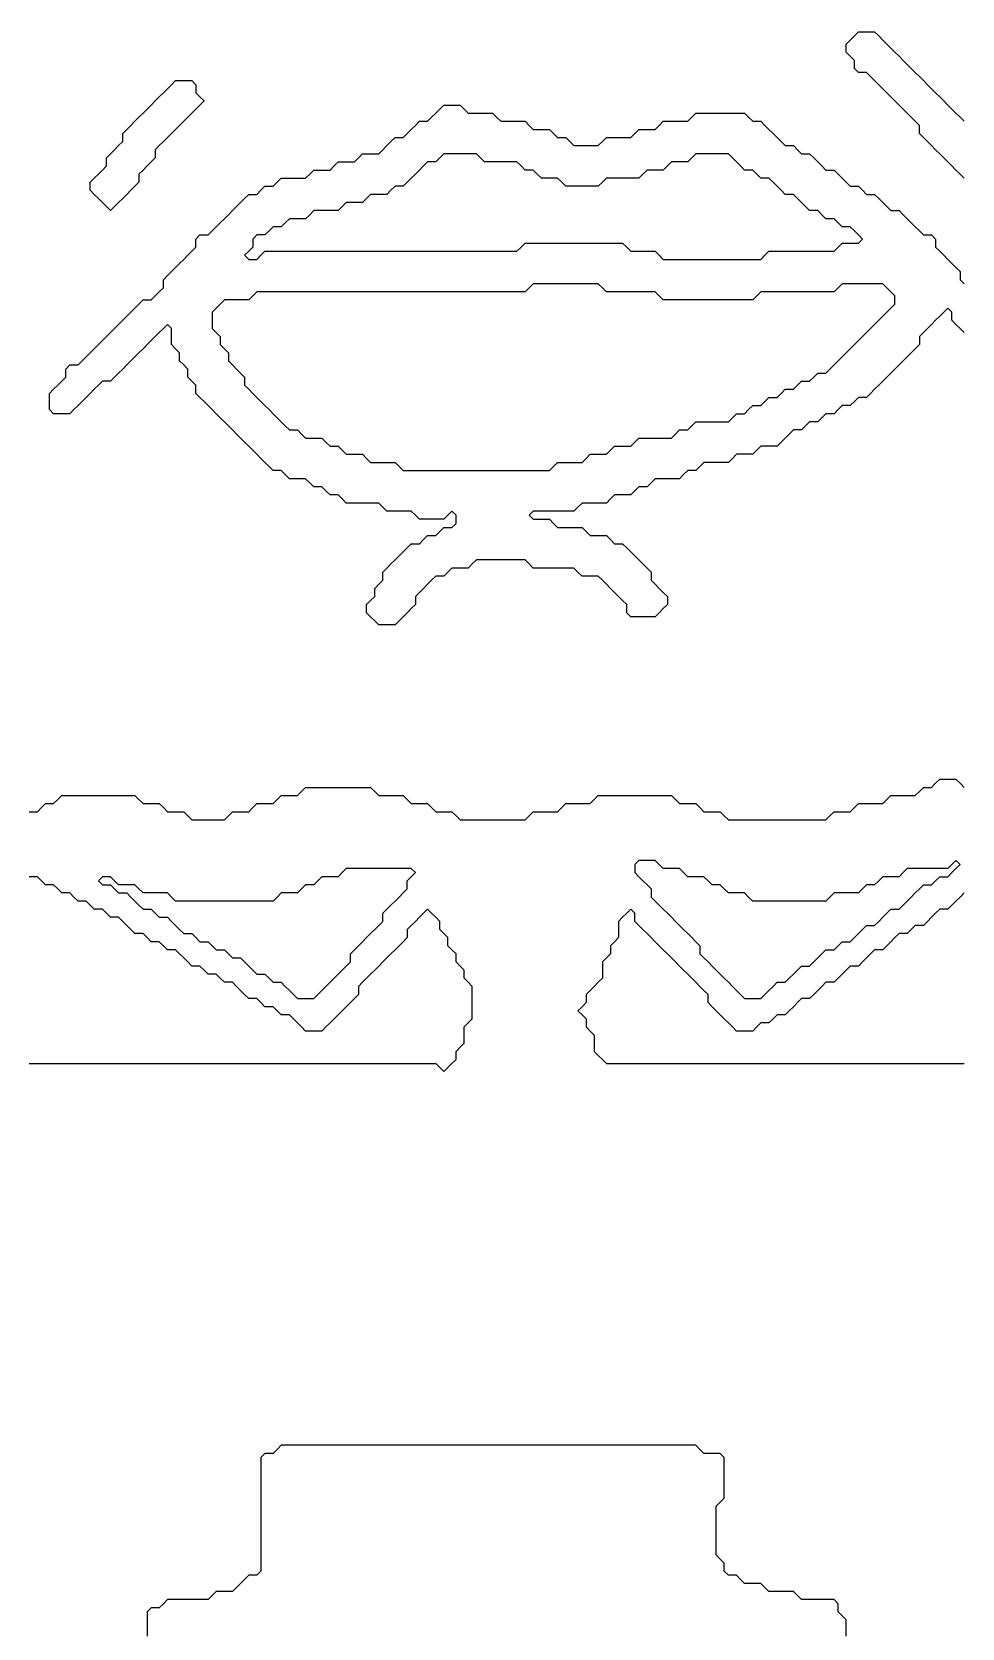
# Model space of a CAD drawing. Extents: x 33 to 125, y 19 to 141.
# Drawn here: x 63.9 to 94.1, y 46.3 to 98.3 of the extents above; entities that cross this region are included whole.
import ezdxf

# ---------------------------------------------------------------- set-up
doc = ezdxf.new("R2010")
doc.units = 0

msp = doc.modelspace()

# ---------------------------------------------------------------- linework, layer by layer
at = {"layer": 'Layer 1', "color": 7}
for points in [[(94.191548, 93.53029), (94.059257, 93.662582), (93.926965, 93.794873), (93.794674, 93.927165), (93.662382, 94.059456), (93.530091, 94.191748), (93.397799, 94.324039), (93.265507, 94.456331), (93.133216, 94.588622), (93.000925, 94.720914), (92.868633, 94.853206), (92.736342, 94.985497), (92.736342, 95.25008), (92.60405, 95.382372), (92.471759, 95.514663), (92.339467, 95.646954), (92.207176, 95.779246), (92.074884, 95.911537), (91.942593, 96.043829), (91.810301, 96.17612), (91.67801, 96.308412), (91.545718, 96.440703), (91.413426, 96.572995), (91.281135, 96.705286), (91.148843, 96.837578), (91.016552, 96.969869), (90.751969, 96.969869), (90.619678, 97.102161), (90.619678, 97.366744), (90.487386, 97.499035), (90.355095, 97.631327), (90.355095, 97.89591), (90.487386, 98.028201), (90.619678, 98.160493), (90.751969, 98.292784), (91.016552, 98.292784), (91.281135, 98.292784), (91.413426, 98.160493), (91.545718, 98.028201), (91.67801, 97.89591), (91.810301, 97.763619), (91.942593, 97.631327), (92.074884, 97.499035), (92.207176, 97.366744), (92.339467, 97.234453), (92.471759, 97.102161), (92.60405, 96.969869), (92.736342, 96.837578), (92.868633, 96.705286), (93.000925, 96.572995), (93.133216, 96.440703), (93.265507, 96.308412), (93.397799, 96.17612), (93.530091, 96.043829), (93.662382, 95.911537), (93.794674, 95.779246), (93.926965, 95.646954), (94.059257, 95.514663), (94.191548, 95.382372)], [(94.191548, 88.503214), (94.059257, 88.635505), (93.926965, 88.767797), (93.794674, 88.900088), (93.794674, 89.164671), (93.662382, 89.296962), (93.530091, 89.164671), (93.397799, 89.032379), (93.265507, 88.900088), (93.133216, 88.767797), (93.000925, 88.635505), (92.868633, 88.503214), (92.736342, 88.370922), (92.736342, 88.106339), (92.60405, 87.974047), (92.471759, 87.841756), (92.339467, 87.709464), (92.207176, 87.577173), (92.074884, 87.444881), (91.942593, 87.31259), (91.810301, 87.180298), (91.67801, 87.048007), (91.545718, 86.915715), (91.413426, 86.783424), (91.281135, 86.651133), (91.148843, 86.518841), (91.016552, 86.38655), (90.751969, 86.38655), (90.619678, 86.254258), (90.487386, 86.121966), (90.222803, 86.121966), (90.090512, 85.989675), (89.95822, 85.857383), (89.693637, 85.857383), (89.561346, 85.725092), (89.429054, 85.5928), (89.164471, 85.5928), (89.032179, 85.460509), (88.899888, 85.328217), (88.635305, 85.328217), (88.503014, 85.195926), (88.370722, 85.063634), (88.238431, 84.931343), (88.106139, 84.799051), (87.841556, 84.799051), (87.576973, 84.799051), (87.444682, 84.66676), (87.31239, 84.534469), (87.047807, 84.534469), (86.783224, 84.534469), (86.650933, 84.402177), (86.518641, 84.269886), (86.254058, 84.269886), (85.989475, 84.269886), (85.724892, 84.269886), (85.592601, 84.137594), (85.460309, 84.005302), (85.195726, 84.005302), (85.063434, 83.873011), (84.931143, 83.740719), (84.66656, 83.740719), (84.401977, 83.740719), (84.137394, 83.740719), (84.005103, 83.608428), (83.872811, 83.476136), (83.608228, 83.476136), (83.475937, 83.343845), (83.343645, 83.211553), (83.079062, 83.211553), (82.814479, 83.211553), (82.682187, 83.079262), (82.549896, 82.94697), (82.285313, 82.94697), (82.02073, 82.94697), (81.756147, 82.94697), (81.623856, 82.814679), (81.491564, 82.682387), (81.226981, 82.682387), (80.962398, 82.682387), (80.697815, 82.682387), (80.433232, 82.682387), (80.168649, 82.682387), (80.036358, 82.550096), (80.168649, 82.417805), (80.433232, 82.417805), (80.697815, 82.417805), (80.830106, 82.285513), (80.962398, 82.153222), (81.226981, 82.153222), (81.491564, 82.153222), (81.756147, 82.153222), (81.888439, 82.02093), (82.02073, 81.888638), (82.285313, 81.888638), (82.549896, 81.888638), (82.682187, 81.756347), (82.814479, 81.624055), (83.079062, 81.624055), (83.211354, 81.491764), (83.343645, 81.359472), (83.475937, 81.227181), (83.608228, 81.094889), (83.74052, 80.962598), (83.872811, 80.830306), (84.005103, 80.698015), (84.005103, 80.433432), (84.137394, 80.301141), (84.269686, 80.168849), (84.401977, 80.036558), (84.534269, 79.904266), (84.534269, 79.639683), (84.401977, 79.507391), (84.269686, 79.3751), (84.137394, 79.242808), (83.872811, 79.242808), (83.608228, 79.242808), (83.343645, 79.242808), (83.211354, 79.3751), (83.211354, 79.639683), (83.079062, 79.771974), (82.94677, 79.904266), (82.814479, 80.036558), (82.682187, 80.168849), (82.549896, 80.301141), (82.417605, 80.433432), (82.285313, 80.565723), (82.02073, 80.565723), (81.756147, 80.565723), (81.623856, 80.698015), (81.491564, 80.830306), (81.226981, 80.830306), (80.962398, 80.830306), (80.697815, 80.830306), (80.433232, 80.830306), (80.168649, 80.830306), (80.036358, 80.962598), (79.904066, 81.094889), (79.639483, 81.094889), (79.3749, 81.094889), (79.110317, 81.094889), (78.845734, 81.094889), (78.581151, 81.094889), (78.316568, 81.094889), (78.184277, 80.962598), (78.051985, 80.830306), (77.787402, 80.830306), (77.522819, 80.830306), (77.390528, 80.698015), (77.258236, 80.565723), (76.993653, 80.565723), (76.861362, 80.433432), (76.72907, 80.301141), (76.596778, 80.168849), (76.464487, 80.036558), (76.332195, 79.904266), (76.332195, 79.639683), (76.199904, 79.507391), (76.067613, 79.3751), (75.935321, 79.242808), (75.80303, 79.110517), (75.670738, 78.978225), (75.670738, 78.978225), (75.670738, 78.978225), (75.406155, 78.978225), (75.141572, 78.978225), (75.009281, 79.110517), (74.876989, 79.242808), (74.744698, 79.3751), (74.744698, 79.639683), (74.876989, 79.771974), (75.009281, 79.904266), (75.009281, 80.168849), (75.141572, 80.301141), (75.273864, 80.433432), (75.273864, 80.698015), (75.406155, 80.830306), (75.538447, 80.962598), (75.670738, 81.094889), (75.80303, 81.227181), (75.935321, 81.359472), (76.067613, 81.491764), (76.199904, 81.624055), (76.464487, 81.624055), (76.596778, 81.756347), (76.72907, 81.888638), (76.993653, 81.888638), (77.125945, 82.02093), (77.258236, 82.153222), (77.522819, 82.153222), (77.655111, 82.285513), (77.655111, 82.550096), (77.522819, 82.682387), (77.390528, 82.550096), (77.258236, 82.417805), (76.993653, 82.417805), (76.72907, 82.417805), (76.464487, 82.417805), (76.332195, 82.550096), (76.199904, 82.682387), (75.935321, 82.682387), (75.670738, 82.682387), (75.406155, 82.682387), (75.273864, 82.814679), (75.141572, 82.94697), (74.876989, 82.94697), (74.612406, 82.94697), (74.347823, 82.94697), (74.08324, 82.94697), (73.950949, 83.079262), (73.818657, 83.211553), (73.554074, 83.211553), (73.421783, 83.343845), (73.289491, 83.476136), (73.024908, 83.476136), (72.892617, 83.608428), (72.760325, 83.740719), (72.495742, 83.740719), (72.231159, 83.740719), (72.098867, 83.873011), (71.966576, 84.005302), (71.701993, 84.005302), (71.569702, 84.137594), (71.43741, 84.269886), (71.305119, 84.402177), (71.172827, 84.534469), (71.040536, 84.66676), (70.908244, 84.799051), (70.775953, 84.931343), (70.643661, 85.063634), (70.51137, 85.195926), (70.379078, 85.328217), (70.246786, 85.460509), (70.114495, 85.5928), (69.982203, 85.725092), (69.849912, 85.857383), (69.717621, 85.989675), (69.585329, 86.121966), (69.453038, 86.254258), (69.320746, 86.38655), (69.188455, 86.518841), (69.188455, 86.783424), (69.056163, 86.915715), (68.923872, 87.048007), (68.923872, 87.31259), (68.79158, 87.444881), (68.659289, 87.577173), (68.659289, 87.841756), (68.526997, 87.974047), (68.394706, 88.106339), (68.394706, 88.370922), (68.394706, 88.635505), (68.262414, 88.767797), (68.130122, 88.635505), (67.997831, 88.503214), (67.865539, 88.370922), (67.733248, 88.23863), (67.600957, 88.106339), (67.468665, 87.974047), (67.336374, 87.841756), (67.204082, 87.709464), (67.071791, 87.577173), (66.939499, 87.444881), (66.807208, 87.31259), (66.674916, 87.180298), (66.542625, 87.048007), (66.410333, 86.915715), (66.14575, 86.915715), (66.013458, 86.783424), (65.881167, 86.651133), (65.748875, 86.518841), (65.616584, 86.38655), (65.484293, 86.254258), (65.352001, 86.121966), (65.21971, 85.989675), (65.087418, 85.857383), (64.822835, 85.857383), (64.558252, 85.857383), (64.425961, 85.989675), (64.425961, 86.254258), (64.425961, 86.518841), (64.558252, 86.651133), (64.690544, 86.783424), (64.822835, 86.915715), (64.955127, 87.048007), (64.955127, 87.31259), (65.087418, 87.444881), (65.352001, 87.444881), (65.484293, 87.577173), (65.616584, 87.709464), (65.748875, 87.841756), (65.881167, 87.974047), (66.013458, 88.106339), (66.14575, 88.23863), (66.278042, 88.370922), (66.410333, 88.503214), (66.542625, 88.635505), (66.674916, 88.767797), (66.807208, 88.900088), (66.939499, 89.032379), (67.071791, 89.164671), (67.204082, 89.296962), (67.336374, 89.429254), (67.468665, 89.561545), (67.733248, 89.561545), (67.865539, 89.693837), (67.997831, 89.826128), (68.130122, 89.95842), (68.130122, 90.223003), (68.262414, 90.355294), (68.394706, 90.487586), (68.526997, 90.619878), (68.659289, 90.752169), (68.79158, 90.884461), (68.923872, 91.016752), (69.056163, 91.149043), (69.188455, 91.281335), (69.188455, 91.545918), (69.320746, 91.678209), (69.585329, 91.678209), (69.717621, 91.810501), (69.849912, 91.942792), (69.982203, 92.075084), (70.114495, 92.207375), (70.246786, 92.339667), (70.379078, 92.471958), (70.51137, 92.60425), (70.643661, 92.736542), (70.775953, 92.868833), (70.908244, 93.001125), (71.172827, 93.001125), (71.305119, 93.133416), (71.43741, 93.265707), (71.701993, 93.265707), (71.834285, 93.397999), (71.966576, 93.53029), (72.231159, 93.53029), (72.495742, 93.53029), (72.760325, 93.53029), (72.892617, 93.662582), (73.024908, 93.794873), (73.289491, 93.794873), (73.554074, 93.794873), (73.686366, 93.927165), (73.818657, 94.059456), (74.08324, 94.059456), (74.347823, 94.059456), (74.480114, 94.191748), (74.612406, 94.324039), (74.876989, 94.324039), (75.141572, 94.324039), (75.273864, 94.456331), (75.406155, 94.588622), (75.538447, 94.720914), (75.670738, 94.853206), (75.935321, 94.853206), (76.067613, 94.985497), (76.199904, 95.117788), (76.332195, 95.25008), (76.464487, 95.382372), (76.72907, 95.382372), (76.861362, 95.514663), (76.993653, 95.646954), (77.125945, 95.779246), (77.258236, 95.911537), (77.522819, 95.911537), (77.787402, 95.911537), (77.919694, 95.779246), (78.051985, 95.646954), (78.316568, 95.646954), (78.581151, 95.646954), (78.845734, 95.646954), (78.978026, 95.514663), (79.110317, 95.382372), (79.3749, 95.382372), (79.639483, 95.382372), (79.904066, 95.382372), (80.036358, 95.25008), (80.168649, 95.117788), (80.433232, 95.117788), (80.697815, 95.117788), (80.830106, 94.985497), (80.962398, 94.853206), (81.226981, 94.853206), (81.359273, 94.720914), (81.491564, 94.588622), (81.756147, 94.588622), (82.02073, 94.588622), (82.285313, 94.588622), (82.417605, 94.720914), (82.549896, 94.853206), (82.814479, 94.853206), (83.079062, 94.853206), (83.343645, 94.853206), (83.475937, 94.985497), (83.608228, 95.117788), (83.872811, 95.117788), (84.137394, 95.117788), (84.269686, 95.25008), (84.401977, 95.382372), (84.66656, 95.382372), (84.931143, 95.382372), (85.195726, 95.382372), (85.328018, 95.514663), (85.460309, 95.646954), (85.724892, 95.646954), (85.989475, 95.646954), (86.254058, 95.646954), (86.518641, 95.646954), (86.783224, 95.646954), (87.047807, 95.646954), (87.180098, 95.514663), (87.31239, 95.382372), (87.576973, 95.382372), (87.709265, 95.25008), (87.841556, 95.117788), (87.973848, 94.985497), (88.106139, 94.853206), (88.238431, 94.720914), (88.370722, 94.588622), (88.635305, 94.588622), (88.767597, 94.456331), (88.899888, 94.324039), (89.164471, 94.324039), (89.296762, 94.191748), (89.429054, 94.059456), (89.561346, 93.927165), (89.693637, 93.794873), (89.95822, 93.794873), (90.090512, 93.662582), (90.222803, 93.53029), (90.355095, 93.397999), (90.487386, 93.265707), (90.751969, 93.265707), (90.884261, 93.133416), (91.016552, 93.001125), (91.281135, 93.001125), (91.413426, 92.868833), (91.545718, 92.736542), (91.67801, 92.60425), (91.810301, 92.471958), (92.074884, 92.471958), (92.207176, 92.339667), (92.339467, 92.207375), (92.471759, 92.075084), (92.60405, 91.942792), (92.736342, 91.810501), (92.868633, 91.678209), (93.133216, 91.678209), (93.265507, 91.545918), (93.265507, 91.281335), (93.397799, 91.149043), (93.530091, 91.016752), (93.662382, 90.884461), (93.794674, 90.752169), (93.926965, 90.619878), (94.059257, 90.487586), (94.059257, 90.223003), (94.191548, 90.090711)], [(63.764503, 72.892816), (64.029086, 72.892816), (64.161378, 73.025108), (64.293669, 73.157399), (64.558252, 73.157399), (64.690544, 73.289691), (64.822835, 73.421982), (65.087418, 73.421982), (65.352001, 73.421982), (65.616584, 73.421982), (65.881167, 73.421982), (66.14575, 73.421982), (66.410333, 73.421982), (66.674916, 73.421982), (66.939499, 73.421982), (67.204082, 73.421982), (67.336374, 73.289691), (67.468665, 73.157399), (67.733248, 73.157399), (67.997831, 73.157399), (68.130122, 73.025108), (68.262414, 72.892816), (68.526997, 72.892816), (68.79158, 72.892816), (68.923872, 72.760525), (69.056163, 72.628233), (69.320746, 72.628233), (69.585329, 72.628233), (69.849912, 72.628233), (70.114495, 72.628233), (70.246786, 72.760525), (70.379078, 72.892816), (70.643661, 72.892816), (70.908244, 72.892816), (71.040536, 73.025108), (71.172827, 73.157399), (71.43741, 73.157399), (71.701993, 73.157399), (71.834285, 73.289691), (71.966576, 73.421982), (72.231159, 73.421982), (72.495742, 73.421982), (72.628034, 73.554274), (72.760325, 73.686566), (73.024908, 73.686566), (73.289491, 73.686566), (73.554074, 73.686566), (73.818657, 73.686566), (74.08324, 73.686566), (74.347823, 73.686566), (74.612406, 73.686566), (74.876989, 73.686566), (75.009281, 73.554274), (75.141572, 73.421982), (75.406155, 73.421982), (75.670738, 73.421982), (75.935321, 73.421982), (76.067613, 73.289691), (76.199904, 73.157399), (76.464487, 73.157399), (76.72907, 73.157399), (76.861362, 73.025108), (76.993653, 72.892816), (77.258236, 72.892816), (77.522819, 72.892816), (77.655111, 72.760525), (77.787402, 72.628233), (78.051985, 72.628233), (78.316568, 72.628233), (78.581151, 72.628233), (78.845734, 72.628233), (79.110317, 72.628233), (79.3749, 72.628233), (79.639483, 72.628233), (79.904066, 72.628233), (80.036358, 72.760525), (80.168649, 72.892816), (80.433232, 72.892816), (80.697815, 72.892816), (80.962398, 72.892816), (81.09469, 73.025108), (81.226981, 73.157399), (81.491564, 73.157399), (81.756147, 73.157399), (82.02073, 73.157399), (82.153022, 73.289691), (82.285313, 73.421982), (82.549896, 73.421982), (82.814479, 73.421982), (83.079062, 73.421982), (83.343645, 73.421982), (83.608228, 73.421982), (83.872811, 73.421982), (84.137394, 73.421982), (84.401977, 73.421982), (84.66656, 73.421982), (84.798851, 73.289691), (84.931143, 73.157399), (85.195726, 73.157399), (85.460309, 73.157399), (85.592601, 73.025108), (85.724892, 72.892816), (85.989475, 72.892816), (86.254058, 72.892816), (86.38635, 72.760525), (86.518641, 72.628233), (86.783224, 72.628233), (87.047807, 72.628233), (87.31239, 72.628233), (87.576973, 72.628233), (87.841556, 72.628233), (88.106139, 72.628233), (88.370722, 72.628233), (88.635305, 72.628233), (88.899888, 72.628233), (89.164471, 72.628233), (89.429054, 72.628233), (89.693637, 72.628233), (89.825929, 72.760525), (89.95822, 72.892816), (90.222803, 72.892816), (90.487386, 72.892816), (90.619678, 73.025108), (90.751969, 73.157399), (91.016552, 73.157399), (91.281135, 73.157399), (91.545718, 73.157399), (91.67801, 73.289691), (91.810301, 73.421982), (92.074884, 73.421982), (92.339467, 73.421982), (92.60405, 73.421982), (92.736342, 73.554274), (92.868633, 73.686566), (93.133216, 73.686566), (93.265507, 73.818857), (93.397799, 73.951149), (93.662382, 73.951149), (93.926965, 73.951149), (94.059257, 73.818857), (94.191548, 73.686566)], [(63.764503, 64.690743), (64.029086, 64.690743), (64.293669, 64.690743), (64.558252, 64.690743), (64.822835, 64.690743), (65.087418, 64.690743), (65.352001, 64.690743), (65.616584, 64.690743), (65.881167, 64.690743), (66.14575, 64.690743), (66.410333, 64.690743), (66.674916, 64.690743), (66.939499, 64.690743), (67.204082, 64.690743), (67.468665, 64.690743), (67.733248, 64.690743), (67.997831, 64.690743), (68.262414, 64.690743), (68.526997, 64.690743), (68.79158, 64.690743), (69.056163, 64.690743), (69.320746, 64.690743), (69.585329, 64.690743), (69.849912, 64.690743), (70.114495, 64.690743), (70.379078, 64.690743), (70.643661, 64.690743), (70.908244, 64.690743), (71.172827, 64.690743), (71.43741, 64.690743), (71.701993, 64.690743), (71.966576, 64.690743), (72.231159, 64.690743), (72.495742, 64.690743), (72.760325, 64.690743), (73.024908, 64.690743), (73.289491, 64.690743), (73.554074, 64.690743), (73.818657, 64.690743), (74.08324, 64.690743), (74.347823, 64.690743), (74.612406, 64.690743), (74.876989, 64.690743), (75.141572, 64.690743), (75.406155, 64.690743), (75.670738, 64.690743), (75.935321, 64.690743), (76.199904, 64.690743), (76.464487, 64.690743), (76.72907, 64.690743), (76.993653, 64.690743), (77.125945, 64.558452), (77.258236, 64.42616), (77.390528, 64.558452), (77.390528, 64.558452), (77.390528, 64.558452), (77.522819, 64.690743), (77.655111, 64.823035), (77.655111, 65.087618), (77.787402, 65.219909), (77.919694, 65.352201), (77.919694, 65.616784), (77.919694, 65.881367), (78.051985, 66.013658), (78.184277, 66.14595), (78.184277, 66.410533), (78.184277, 66.675116), (78.184277, 66.939699), (78.184277, 67.204282), (78.051985, 67.336574), (77.919694, 67.468865), (77.919694, 67.733448), (77.787402, 67.865739), (77.655111, 67.998031), (77.655111, 68.262614), (77.522819, 68.394905), (77.390528, 68.527197), (77.390528, 68.79178), (77.258236, 68.924071), (77.125945, 69.056363), (77.125945, 69.320946), (76.993653, 69.453238), (76.861362, 69.585529), (76.72907, 69.717821), (76.596778, 69.585529), (76.464487, 69.453238), (76.332195, 69.320946), (76.199904, 69.188654), (76.067613, 69.056363), (76.067613, 68.79178), (75.935321, 68.659488), (75.80303, 68.527197), (75.670738, 68.394905), (75.538447, 68.262614), (75.406155, 68.130322), (75.273864, 67.998031), (75.141572, 67.865739), (75.009281, 67.733448), (74.876989, 67.601157), (74.744698, 67.468865), (74.612406, 67.336574), (74.480114, 67.204282), (74.480114, 66.939699), (74.347823, 66.807407), (74.215531, 66.675116), (74.08324, 66.542824), (73.950949, 66.410533), (73.818657, 66.278241), (73.686366, 66.14595), (73.554074, 66.013658), (73.421783, 65.881367), (73.289491, 65.749075), (73.024908, 65.749075), (72.760325, 65.749075), (72.628034, 65.881367), (72.495742, 66.013658), (72.36345, 66.14595), (72.231159, 66.278241), (71.966576, 66.278241), (71.834285, 66.410533), (71.701993, 66.542824), (71.43741, 66.542824), (71.305119, 66.675116), (71.172827, 66.807407), (70.908244, 66.807407), (70.775953, 66.939699), (70.643661, 67.07199), (70.51137, 67.204282), (70.379078, 67.336574), (70.114495, 67.336574), (69.982203, 67.468865), (69.849912, 67.601157), (69.585329, 67.601157), (69.453038, 67.733448), (69.320746, 67.865739), (69.056163, 67.865739), (68.923872, 67.998031), (68.79158, 68.130322), (68.659289, 68.262614), (68.526997, 68.394905), (68.262414, 68.394905), (68.130122, 68.527197), (67.997831, 68.659488), (67.733248, 68.659488), (67.600957, 68.79178), (67.468665, 68.924071), (67.204082, 68.924071), (67.071791, 69.056363), (66.939499, 69.188654), (66.807208, 69.320946), (66.674916, 69.453238), (66.410333, 69.453238), (66.278042, 69.585529), (66.14575, 69.717821), (65.881167, 69.717821), (65.748875, 69.850112), (65.616584, 69.982403), (65.352001, 69.982403), (65.21971, 70.114695), (65.087418, 70.246986), (64.822835, 70.246986), (64.690544, 70.379278), (64.558252, 70.511569), (64.293669, 70.511569), (64.161378, 70.643861), (64.029086, 70.776152), (63.764503, 70.776152)], [(94.191548, 70.246986), (94.059257, 70.114695), (93.926965, 69.982403), (93.794674, 69.850112), (93.662382, 69.717821), (93.397799, 69.717821), (93.265507, 69.585529), (93.133216, 69.453238), (93.000925, 69.320946), (92.868633, 69.188654), (92.60405, 69.188654), (92.471759, 69.056363), (92.339467, 68.924071), (92.074884, 68.924071), (91.942593, 68.79178), (91.810301, 68.659488), (91.67801, 68.527197), (91.545718, 68.394905), (91.281135, 68.394905), (91.148843, 68.262614), (91.016552, 68.130322), (90.884261, 67.998031), (90.751969, 67.865739), (90.487386, 67.865739), (90.355095, 67.733448), (90.222803, 67.601157), (90.090512, 67.468865), (89.95822, 67.336574), (89.693637, 67.336574), (89.561346, 67.204282), (89.429054, 67.07199), (89.296762, 66.939699), (89.164471, 66.807407), (88.899888, 66.807407), (88.767597, 66.675116), (88.635305, 66.542824), (88.503014, 66.410533), (88.370722, 66.278241), (88.106139, 66.278241), (87.973848, 66.14595), (87.841556, 66.013658), (87.576973, 66.013658), (87.444682, 65.881367), (87.31239, 65.749075), (87.047807, 65.749075), (86.783224, 65.749075), (86.650933, 65.881367), (86.518641, 66.013658), (86.38635, 66.14595), (86.254058, 66.278241), (86.121767, 66.410533), (85.989475, 66.542824), (85.857184, 66.675116), (85.857184, 66.939699), (85.724892, 67.07199), (85.592601, 67.204282), (85.460309, 67.336574), (85.328018, 67.468865), (85.195726, 67.601157), (85.063434, 67.733448), (84.931143, 67.865739), (84.798851, 67.998031), (84.66656, 68.130322), (84.534269, 68.262614), (84.401977, 68.394905), (84.269686, 68.527197), (84.137394, 68.659488), (84.005103, 68.79178), (83.872811, 68.924071), (83.74052, 69.056363), (83.608228, 69.188654), (83.475937, 69.320946), (83.475937, 69.585529), (83.343645, 69.717821), (83.211354, 69.585529), (83.079062, 69.453238), (82.94677, 69.320946), (82.94677, 69.056363), (82.94677, 68.79178), (82.814479, 68.659488), (82.682187, 68.527197), (82.682187, 68.262614), (82.549896, 68.130322), (82.417605, 67.998031), (82.417605, 67.733448), (82.417605, 67.468865), (82.285313, 67.336574), (82.153022, 67.204282), (82.02073, 67.07199), (81.888439, 66.939699), (81.888439, 66.675116), (81.756147, 66.542824), (81.623856, 66.410533), (81.756147, 66.278241), (81.888439, 66.14595), (81.888439, 65.881367), (82.02073, 65.749075), (82.153022, 65.616784), (82.153022, 65.352201), (82.153022, 65.087618), (82.285313, 64.955326), (82.417605, 64.823035), (82.549896, 64.690743), (82.814479, 64.690743), (83.079062, 64.690743), (83.343645, 64.690743), (83.608228, 64.690743), (83.872811, 64.690743), (84.137394, 64.690743), (84.401977, 64.690743), (84.66656, 64.690743), (84.931143, 64.690743), (85.195726, 64.690743), (85.460309, 64.690743), (85.724892, 64.690743), (85.989475, 64.690743), (86.254058, 64.690743), (86.518641, 64.690743), (86.783224, 64.690743), (87.047807, 64.690743), (87.31239, 64.690743), (87.576973, 64.690743), (87.841556, 64.690743), (88.106139, 64.690743), (88.370722, 64.690743), (88.635305, 64.690743), (88.899888, 64.690743), (89.164471, 64.690743), (89.429054, 64.690743), (89.693637, 64.690743), (89.95822, 64.690743), (90.222803, 64.690743), (90.487386, 64.690743), (90.751969, 64.690743), (91.016552, 64.690743), (91.281135, 64.690743), (91.545718, 64.690743), (91.810301, 64.690743), (92.074884, 64.690743), (92.339467, 64.690743), (92.60405, 64.690743), (92.868633, 64.690743), (93.133216, 64.690743), (93.397799, 64.690743), (93.662382, 64.690743), (93.926965, 64.690743), (94.191548, 64.690743)], [(90.355095, 46.037642), (90.355095, 46.302225), (90.355095, 46.566808), (90.222803, 46.699099), (90.090512, 46.831391), (90.090512, 47.095974), (89.95822, 47.228265), (89.693637, 47.228265), (89.429054, 47.228265), (89.164471, 47.228265), (88.899888, 47.228265), (88.767597, 47.360557), (88.635305, 47.492848), (88.370722, 47.492848), (88.106139, 47.492848), (87.841556, 47.492848), (87.709265, 47.62514), (87.576973, 47.757431), (87.31239, 47.757431), (87.047807, 47.757431), (86.915515, 47.889723), (86.783224, 48.022014), (86.518641, 48.022014), (86.38635, 48.154306), (86.38635, 48.418889), (86.254058, 48.551181), (86.121767, 48.683472), (86.121767, 48.948055), (86.121767, 49.212638), (86.121767, 49.477221), (86.121767, 49.741804), (86.121767, 50.006387), (86.121767, 50.27097), (86.254058, 50.403261), (86.38635, 50.535553), (86.38635, 50.800136), (86.38635, 51.064719), (86.38635, 51.329302), (86.38635, 51.593885), (86.38635, 51.858468), (86.254058, 51.990759), (85.989475, 51.990759), (85.724892, 51.990759), (85.592601, 52.123051), (85.460309, 52.255342), (85.195726, 52.255342), (84.931143, 52.255342), (84.66656, 52.255342), (84.401977, 52.255342), (84.137394, 52.255342), (83.872811, 52.255342), (83.608228, 52.255342), (83.343645, 52.255342), (83.079062, 52.255342), (82.814479, 52.255342), (82.549896, 52.255342), (82.285313, 52.255342), (82.02073, 52.255342), (81.756147, 52.255342), (81.491564, 52.255342), (81.226981, 52.255342), (80.962398, 52.255342), (80.697815, 52.255342), (80.433232, 52.255342), (80.168649, 52.255342), (79.904066, 52.255342), (79.639483, 52.255342), (79.3749, 52.255342), (79.110317, 52.255342), (78.845734, 52.255342), (78.581151, 52.255342), (78.316568, 52.255342), (78.051985, 52.255342), (77.787402, 52.255342), (77.522819, 52.255342), (77.258236, 52.255342), (76.993653, 52.255342), (76.72907, 52.255342), (76.464487, 52.255342), (76.199904, 52.255342), (75.935321, 52.255342), (75.670738, 52.255342), (75.406155, 52.255342), (75.141572, 52.255342), (74.876989, 52.255342), (74.612406, 52.255342), (74.347823, 52.255342), (74.08324, 52.255342), (73.818657, 52.255342), (73.554074, 52.255342), (73.289491, 52.255342), (73.024908, 52.255342), (72.760325, 52.255342), (72.495742, 52.255342), (72.231159, 52.255342), (71.966576, 52.255342), (71.834285, 52.123051), (71.701993, 51.990759), (71.43741, 51.990759), (71.305119, 51.858468), (71.305119, 51.593885), (71.305119, 51.329302), (71.305119, 51.064719), (71.305119, 50.800136), (71.305119, 50.535553), (71.305119, 50.27097), (71.305119, 50.006387), (71.305119, 49.741804), (71.305119, 49.477221), (71.305119, 49.212638), (71.305119, 48.948055), (71.305119, 48.683472), (71.305119, 48.418889), (71.305119, 48.154306), (71.172827, 48.022014), (70.908244, 48.022014), (70.775953, 47.889723), (70.643661, 47.757431), (70.51137, 47.62514), (70.379078, 47.492848), (70.114495, 47.492848), (69.849912, 47.492848), (69.717621, 47.360557), (69.585329, 47.228265), (69.320746, 47.228265), (69.056163, 47.228265), (68.79158, 47.228265), (68.526997, 47.228265), (68.262414, 47.228265), (68.130122, 47.095974), (67.997831, 46.963682), (67.733248, 46.963682), (67.600957, 46.831391), (67.600957, 46.566808), (67.600957, 46.302225), (67.600957, 46.037642)]]:
    msp.add_lwpolyline(points, dxfattribs=at)
for points in [[(66.410333, 92.471958), (66.278042, 92.60425), (66.14575, 92.736542), (66.013458, 92.868833), (65.881167, 93.001125), (65.748875, 93.133416), (65.748875, 93.397999), (65.881167, 93.53029), (66.013458, 93.662582), (66.14575, 93.794873), (66.278042, 93.927165), (66.278042, 94.191748), (66.410333, 94.324039), (66.542625, 94.456331), (66.674916, 94.588622), (66.807208, 94.720914), (66.807208, 94.985497), (66.939499, 95.117788), (67.071791, 95.25008), (67.204082, 95.382372), (67.336374, 95.514663), (67.468665, 95.646954), (67.600957, 95.779246), (67.733248, 95.911537), (67.865539, 96.043829), (67.997831, 96.17612), (68.130122, 96.308412), (68.262414, 96.440703), (68.394706, 96.572995), (68.526997, 96.705286), (68.79158, 96.705286), (69.056163, 96.705286), (69.188455, 96.572995), (69.188455, 96.308412), (69.320746, 96.17612), (69.453038, 96.043829), (69.320746, 95.911537), (69.188455, 95.779246), (69.056163, 95.646954), (68.923872, 95.514663), (68.79158, 95.382372), (68.659289, 95.25008), (68.526997, 95.117788), (68.394706, 94.985497), (68.262414, 94.853206), (68.130122, 94.720914), (67.997831, 94.588622), (67.865539, 94.456331), (67.865539, 94.191748), (67.733248, 94.059456), (67.600957, 93.927165), (67.468665, 93.794873), (67.336374, 93.662582), (67.336374, 93.397999), (67.204082, 93.265707), (67.071791, 93.133416), (66.939499, 93.001125), (66.807208, 92.868833), (66.674916, 92.736542), (66.542625, 92.60425), (66.410333, 92.471958), (66.410333, 92.471958)], [(87.709265, 91.016752), (87.841556, 91.149043), (88.106139, 91.149043), (88.370722, 91.149043), (88.635305, 91.149043), (88.899888, 91.149043), (89.164471, 91.149043), (89.429054, 91.149043), (89.693637, 91.149043), (89.95822, 91.149043), (90.090512, 91.281335), (90.222803, 91.413626), (90.487386, 91.413626), (90.751969, 91.413626), (90.884261, 91.545918), (90.751969, 91.678209), (90.619678, 91.810501), (90.487386, 91.942792), (90.222803, 91.942792), (90.090512, 92.075084), (89.95822, 92.207375), (89.693637, 92.207375), (89.561346, 92.339667), (89.429054, 92.471958), (89.164471, 92.471958), (89.032179, 92.60425), (88.899888, 92.736542), (88.767597, 92.868833), (88.635305, 93.001125), (88.370722, 93.001125), (88.238431, 93.133416), (88.106139, 93.265707), (87.973848, 93.397999), (87.841556, 93.53029), (87.576973, 93.53029), (87.444682, 93.662582), (87.31239, 93.794873), (87.047807, 93.794873), (86.915515, 93.927165), (86.783224, 94.059456), (86.650933, 94.191748), (86.518641, 94.324039), (86.254058, 94.324039), (85.989475, 94.324039), (85.724892, 94.324039), (85.460309, 94.324039), (85.328018, 94.191748), (85.195726, 94.059456), (84.931143, 94.059456), (84.66656, 94.059456), (84.534269, 93.927165), (84.401977, 93.794873), (84.137394, 93.794873), (83.872811, 93.794873), (83.74052, 93.662582), (83.608228, 93.53029), (83.343645, 93.53029), (83.079062, 93.53029), (82.814479, 93.53029), (82.549896, 93.53029), (82.417605, 93.397999), (82.285313, 93.265707), (82.02073, 93.265707), (81.756147, 93.265707), (81.491564, 93.265707), (81.226981, 93.265707), (81.09469, 93.397999), (80.962398, 93.53029), (80.697815, 93.53029), (80.433232, 93.53029), (80.300941, 93.662582), (80.168649, 93.794873), (79.904066, 93.794873), (79.771775, 93.927165), (79.639483, 94.059456), (79.3749, 94.059456), (79.110317, 94.059456), (78.845734, 94.059456), (78.581151, 94.059456), (78.448859, 94.191748), (78.316568, 94.324039), (78.051985, 94.324039), (77.787402, 94.324039), (77.522819, 94.324039), (77.258236, 94.324039), (77.125945, 94.191748), (76.993653, 94.059456), (76.72907, 94.059456), (76.596778, 93.927165), (76.464487, 93.794873), (76.332195, 93.662582), (76.199904, 93.53029), (76.067613, 93.397999), (75.935321, 93.265707), (75.670738, 93.265707), (75.538447, 93.133416), (75.406155, 93.001125), (75.141572, 93.001125), (74.876989, 93.001125), (74.744698, 92.868833), (74.612406, 92.736542), (74.347823, 92.736542), (74.08324, 92.736542), (73.950949, 92.60425), (73.818657, 92.471958), (73.554074, 92.471958), (73.289491, 92.471958), (73.024908, 92.471958), (72.892617, 92.339667), (72.760325, 92.207375), (72.495742, 92.207375), (72.231159, 92.207375), (72.098867, 92.075084), (71.966576, 91.942792), (71.701993, 91.942792), (71.569702, 91.810501), (71.43741, 91.678209), (71.172827, 91.678209), (71.040536, 91.545918), (71.040536, 91.281335), (70.908244, 91.149043), (70.775953, 91.016752), (70.908244, 90.884461), (71.172827, 90.884461), (71.305119, 91.016752), (71.43741, 91.149043), (71.701993, 91.149043), (71.966576, 91.149043), (72.231159, 91.149043), (72.495742, 91.149043), (72.760325, 91.149043), (73.024908, 91.149043), (73.289491, 91.149043), (73.554074, 91.149043), (73.818657, 91.149043), (74.08324, 91.149043), (74.347823, 91.149043), (74.612406, 91.149043), (74.876989, 91.149043), (75.141572, 91.149043), (75.406155, 91.149043), (75.670738, 91.149043), (75.935321, 91.149043), (76.199904, 91.149043), (76.464487, 91.149043), (76.72907, 91.149043), (76.993653, 91.149043), (77.258236, 91.149043), (77.522819, 91.149043), (77.787402, 91.149043), (78.051985, 91.149043), (78.316568, 91.149043), (78.581151, 91.149043), (78.845734, 91.149043), (79.110317, 91.149043), (79.3749, 91.149043), (79.639483, 91.149043), (79.771775, 91.281335), (79.904066, 91.413626), (80.168649, 91.413626), (80.433232, 91.413626), (80.697815, 91.413626), (80.962398, 91.413626), (81.226981, 91.413626), (81.491564, 91.413626), (81.756147, 91.413626), (82.02073, 91.413626), (82.285313, 91.413626), (82.549896, 91.413626), (82.814479, 91.413626), (83.079062, 91.413626), (83.211354, 91.281335), (83.343645, 91.149043), (83.608228, 91.149043), (83.872811, 91.149043), (84.137394, 91.149043), (84.269686, 91.016752), (84.401977, 90.884461), (84.66656, 90.884461), (84.931143, 90.884461), (85.195726, 90.884461), (85.460309, 90.884461), (85.724892, 90.884461), (85.989475, 90.884461), (86.254058, 90.884461), (86.518641, 90.884461), (86.783224, 90.884461), (87.047807, 90.884461), (87.31239, 90.884461), (87.576973, 90.884461), (87.709265, 91.016752), (87.709265, 91.016752)], [(80.830106, 84.137594), (80.962398, 84.269886), (81.226981, 84.269886), (81.491564, 84.269886), (81.756147, 84.269886), (81.888439, 84.402177), (82.02073, 84.534469), (82.285313, 84.534469), (82.549896, 84.534469), (82.682187, 84.66676), (82.814479, 84.799051), (83.079062, 84.799051), (83.343645, 84.799051), (83.475937, 84.931343), (83.608228, 85.063634), (83.872811, 85.063634), (84.137394, 85.063634), (84.401977, 85.063634), (84.66656, 85.063634), (84.798851, 85.195926), (84.931143, 85.328217), (85.195726, 85.328217), (85.328018, 85.460509), (85.460309, 85.5928), (85.724892, 85.5928), (85.989475, 85.5928), (86.254058, 85.5928), (86.518641, 85.5928), (86.650933, 85.725092), (86.783224, 85.857383), (87.047807, 85.857383), (87.180098, 85.989675), (87.31239, 86.121966), (87.576973, 86.121966), (87.709265, 86.254258), (87.841556, 86.38655), (88.106139, 86.38655), (88.238431, 86.518841), (88.370722, 86.651133), (88.635305, 86.651133), (88.767597, 86.783424), (88.899888, 86.915715), (89.164471, 86.915715), (89.296762, 87.048007), (89.429054, 87.180298), (89.693637, 87.180298), (89.825929, 87.31259), (89.95822, 87.444881), (90.090512, 87.577173), (90.222803, 87.709464), (90.355095, 87.841756), (90.487386, 87.974047), (90.619678, 88.106339), (90.751969, 88.23863), (90.884261, 88.370922), (91.016552, 88.503214), (91.148843, 88.635505), (91.281135, 88.767797), (91.413426, 88.900088), (91.545718, 89.032379), (91.67801, 89.164671), (91.810301, 89.296962), (91.942593, 89.429254), (91.942593, 89.693837), (91.810301, 89.826128), (91.67801, 89.95842), (91.545718, 90.090711), (91.281135, 90.090711), (91.016552, 90.090711), (90.751969, 90.090711), (90.487386, 90.090711), (90.222803, 90.090711), (90.090512, 89.95842), (89.95822, 89.826128), (89.693637, 89.826128), (89.429054, 89.826128), (89.164471, 89.826128), (88.899888, 89.826128), (88.635305, 89.826128), (88.370722, 89.826128), (88.106139, 89.826128), (87.841556, 89.826128), (87.576973, 89.826128), (87.444682, 89.693837), (87.31239, 89.561545), (87.047807, 89.561545), (86.783224, 89.561545), (86.518641, 89.561545), (86.254058, 89.561545), (85.989475, 89.561545), (85.724892, 89.561545), (85.460309, 89.561545), (85.195726, 89.561545), (84.931143, 89.561545), (84.66656, 89.561545), (84.401977, 89.561545), (84.269686, 89.693837), (84.137394, 89.826128), (83.872811, 89.826128), (83.608228, 89.826128), (83.343645, 89.826128), (83.079062, 89.826128), (82.814479, 89.826128), (82.549896, 89.826128), (82.417605, 89.95842), (82.285313, 90.090711), (82.02073, 90.090711), (81.756147, 90.090711), (81.491564, 90.090711), (81.226981, 90.090711), (80.962398, 90.090711), (80.697815, 90.090711), (80.433232, 90.090711), (80.168649, 90.090711), (80.036358, 89.95842), (79.904066, 89.826128), (79.639483, 89.826128), (79.3749, 89.826128), (79.110317, 89.826128), (78.845734, 89.826128), (78.581151, 89.826128), (78.316568, 89.826128), (78.051985, 89.826128), (77.787402, 89.826128), (77.522819, 89.826128), (77.258236, 89.826128), (76.993653, 89.826128), (76.72907, 89.826128), (76.464487, 89.826128), (76.199904, 89.826128), (75.935321, 89.826128), (75.670738, 89.826128), (75.406155, 89.826128), (75.141572, 89.826128), (74.876989, 89.826128), (74.612406, 89.826128), (74.347823, 89.826128), (74.08324, 89.826128), (73.818657, 89.826128), (73.554074, 89.826128), (73.289491, 89.826128), (73.024908, 89.826128), (72.760325, 89.826128), (72.495742, 89.826128), (72.231159, 89.826128), (71.966576, 89.826128), (71.701993, 89.826128), (71.43741, 89.826128), (71.172827, 89.826128), (71.040536, 89.693837), (70.908244, 89.561545), (70.643661, 89.561545), (70.379078, 89.561545), (70.114495, 89.561545), (69.982203, 89.429254), (69.849912, 89.296962), (69.717621, 89.164671), (69.717621, 88.900088), (69.717621, 88.635505), (69.849912, 88.503214), (69.982203, 88.370922), (69.982203, 88.106339), (70.114495, 87.974047), (70.246786, 87.841756), (70.246786, 87.577173), (70.379078, 87.444881), (70.51137, 87.31259), (70.643661, 87.180298), (70.775953, 87.048007), (70.775953, 86.783424), (70.908244, 86.651133), (71.040536, 86.518841), (71.172827, 86.38655), (71.305119, 86.254258), (71.43741, 86.121966), (71.569702, 85.989675), (71.701993, 85.857383), (71.834285, 85.725092), (71.966576, 85.5928), (72.098867, 85.460509), (72.231159, 85.328217), (72.495742, 85.328217), (72.628034, 85.195926), (72.760325, 85.063634), (73.024908, 85.063634), (73.289491, 85.063634), (73.421783, 84.931343), (73.554074, 84.799051), (73.818657, 84.799051), (73.950949, 84.66676), (74.08324, 84.534469), (74.347823, 84.534469), (74.612406, 84.534469), (74.744698, 84.402177), (74.876989, 84.269886), (75.141572, 84.269886), (75.406155, 84.269886), (75.670738, 84.269886), (75.80303, 84.137594), (75.935321, 84.005302), (76.199904, 84.005302), (76.464487, 84.005302), (76.72907, 84.005302), (76.993653, 84.005302), (77.258236, 84.005302), (77.522819, 84.005302), (77.787402, 84.005302), (78.051985, 84.005302), (78.316568, 84.005302), (78.581151, 84.005302), (78.845734, 84.005302), (79.110317, 84.005302), (79.3749, 84.005302), (79.639483, 84.005302), (79.904066, 84.005302), (80.168649, 84.005302), (80.433232, 84.005302), (80.697815, 84.005302), (80.830106, 84.137594), (80.830106, 84.137594)], [(87.709265, 66.939699), (87.841556, 67.07199), (87.973848, 67.204282), (88.106139, 67.336574), (88.370722, 67.336574), (88.503014, 67.468865), (88.635305, 67.601157), (88.767597, 67.733448), (88.899888, 67.865739), (89.164471, 67.865739), (89.296762, 67.998031), (89.429054, 68.130322), (89.561346, 68.262614), (89.693637, 68.394905), (89.95822, 68.394905), (90.090512, 68.527197), (90.222803, 68.659488), (90.487386, 68.659488), (90.619678, 68.79178), (90.751969, 68.924071), (90.884261, 69.056363), (91.016552, 69.188654), (91.281135, 69.188654), (91.413426, 69.320946), (91.545718, 69.453238), (91.67801, 69.585529), (91.810301, 69.717821), (92.074884, 69.717821), (92.207176, 69.850112), (92.339467, 69.982403), (92.471759, 70.114695), (92.60405, 70.246986), (92.736342, 70.379278), (92.868633, 70.511569), (93.133216, 70.511569), (93.265507, 70.643861), (93.397799, 70.776152), (93.662382, 70.776152), (93.794674, 70.908444), (93.926965, 71.040735), (94.059257, 71.173027), (93.926965, 71.305318), (93.794674, 71.173027), (93.662382, 71.040735), (93.397799, 71.040735), (93.133216, 71.040735), (92.868633, 71.040735), (92.60405, 71.040735), (92.339467, 71.040735), (92.207176, 70.908444), (92.074884, 70.776152), (91.810301, 70.776152), (91.545718, 70.776152), (91.413426, 70.643861), (91.281135, 70.511569), (91.016552, 70.511569), (90.884261, 70.379278), (90.751969, 70.246986), (90.487386, 70.246986), (90.222803, 70.246986), (89.95822, 70.246986), (89.825929, 70.114695), (89.693637, 69.982403), (89.429054, 69.982403), (89.164471, 69.982403), (88.899888, 69.982403), (88.635305, 69.982403), (88.370722, 69.982403), (88.106139, 69.982403), (87.841556, 69.982403), (87.576973, 69.982403), (87.31239, 69.982403), (87.180098, 70.114695), (87.047807, 70.246986), (86.783224, 70.246986), (86.518641, 70.246986), (86.38635, 70.379278), (86.254058, 70.511569), (85.989475, 70.511569), (85.857184, 70.643861), (85.724892, 70.776152), (85.460309, 70.776152), (85.195726, 70.776152), (85.063434, 70.908444), (84.931143, 71.040735), (84.66656, 71.040735), (84.401977, 71.040735), (84.269686, 71.173027), (84.137394, 71.305318), (83.872811, 71.305318), (83.608228, 71.305318), (83.475937, 71.173027), (83.475937, 70.908444), (83.608228, 70.776152), (83.74052, 70.643861), (83.872811, 70.511569), (84.005103, 70.379278), (84.005103, 70.114695), (84.137394, 69.982403), (84.269686, 69.850112), (84.401977, 69.717821), (84.534269, 69.585529), (84.66656, 69.453238), (84.798851, 69.320946), (84.931143, 69.188654), (85.063434, 69.056363), (85.195726, 68.924071), (85.328018, 68.79178), (85.460309, 68.659488), (85.592601, 68.527197), (85.592601, 68.262614), (85.724892, 68.130322), (85.857184, 67.998031), (85.989475, 67.865739), (86.121767, 67.733448), (86.254058, 67.601157), (86.38635, 67.468865), (86.518641, 67.336574), (86.650933, 67.204282), (86.783224, 67.07199), (86.915515, 66.939699), (87.047807, 66.807407), (87.31239, 66.807407), (87.576973, 66.807407), (87.709265, 66.939699), (87.709265, 66.939699)], [(73.1572, 66.939699), (73.289491, 67.07199), (73.421783, 67.204282), (73.554074, 67.336574), (73.686366, 67.468865), (73.818657, 67.601157), (73.950949, 67.733448), (74.08324, 67.865739), (74.215531, 67.998031), (74.215531, 68.262614), (74.347823, 68.394905), (74.480114, 68.527197), (74.612406, 68.659488), (74.744698, 68.79178), (74.876989, 68.924071), (75.009281, 69.056363), (75.141572, 69.188654), (75.273864, 69.320946), (75.273864, 69.585529), (75.406155, 69.717821), (75.538447, 69.850112), (75.670738, 69.982403), (75.80303, 70.114695), (75.935321, 70.246986), (76.067613, 70.379278), (76.067613, 70.643861), (76.199904, 70.776152), (76.332195, 70.908444), (76.199904, 71.040735), (75.935321, 71.040735), (75.670738, 71.040735), (75.406155, 71.040735), (75.141572, 71.040735), (74.876989, 71.040735), (74.612406, 71.040735), (74.347823, 71.040735), (74.08324, 71.040735), (73.950949, 70.908444), (73.818657, 70.776152), (73.554074, 70.776152), (73.289491, 70.776152), (73.1572, 70.643861), (73.024908, 70.511569), (72.760325, 70.511569), (72.628034, 70.379278), (72.495742, 70.246986), (72.231159, 70.246986), (71.966576, 70.246986), (71.834285, 70.114695), (71.701993, 69.982403), (71.43741, 69.982403), (71.172827, 69.982403), (70.908244, 69.982403), (70.643661, 69.982403), (70.379078, 69.982403), (70.114495, 69.982403), (69.849912, 69.982403), (69.585329, 69.982403), (69.320746, 69.982403), (69.056163, 69.982403), (68.79158, 69.982403), (68.526997, 69.982403), (68.394706, 70.114695), (68.262414, 70.246986), (67.997831, 70.246986), (67.733248, 70.246986), (67.468665, 70.246986), (67.336374, 70.379278), (67.204082, 70.511569), (66.939499, 70.511569), (66.674916, 70.511569), (66.542625, 70.643861), (66.410333, 70.776152), (66.14575, 70.776152), (66.013458, 70.643861), (66.14575, 70.511569), (66.410333, 70.511569), (66.542625, 70.379278), (66.674916, 70.246986), (66.939499, 70.246986), (67.071791, 70.114695), (67.204082, 69.982403), (67.336374, 69.850112), (67.468665, 69.717821), (67.733248, 69.717821), (67.865539, 69.585529), (67.997831, 69.453238), (68.262414, 69.453238), (68.394706, 69.320946), (68.526997, 69.188654), (68.659289, 69.056363), (68.79158, 68.924071), (69.056163, 68.924071), (69.188455, 68.79178), (69.320746, 68.659488), (69.585329, 68.659488), (69.717621, 68.527197), (69.849912, 68.394905), (70.114495, 68.394905), (70.246786, 68.262614), (70.379078, 68.130322), (70.643661, 68.130322), (70.775953, 67.998031), (70.908244, 67.865739), (71.040536, 67.733448), (71.172827, 67.601157), (71.43741, 67.601157), (71.569702, 67.468865), (71.701993, 67.336574), (71.966576, 67.336574), (72.098867, 67.204282), (72.231159, 67.07199), (72.36345, 66.939699), (72.495742, 66.807407), (72.760325, 66.807407), (73.024908, 66.807407), (73.1572, 66.939699), (73.1572, 66.939699)]]:
    msp.add_lwpolyline(points, close=True, dxfattribs=at)

doc.saveas('drawing.dxf')
